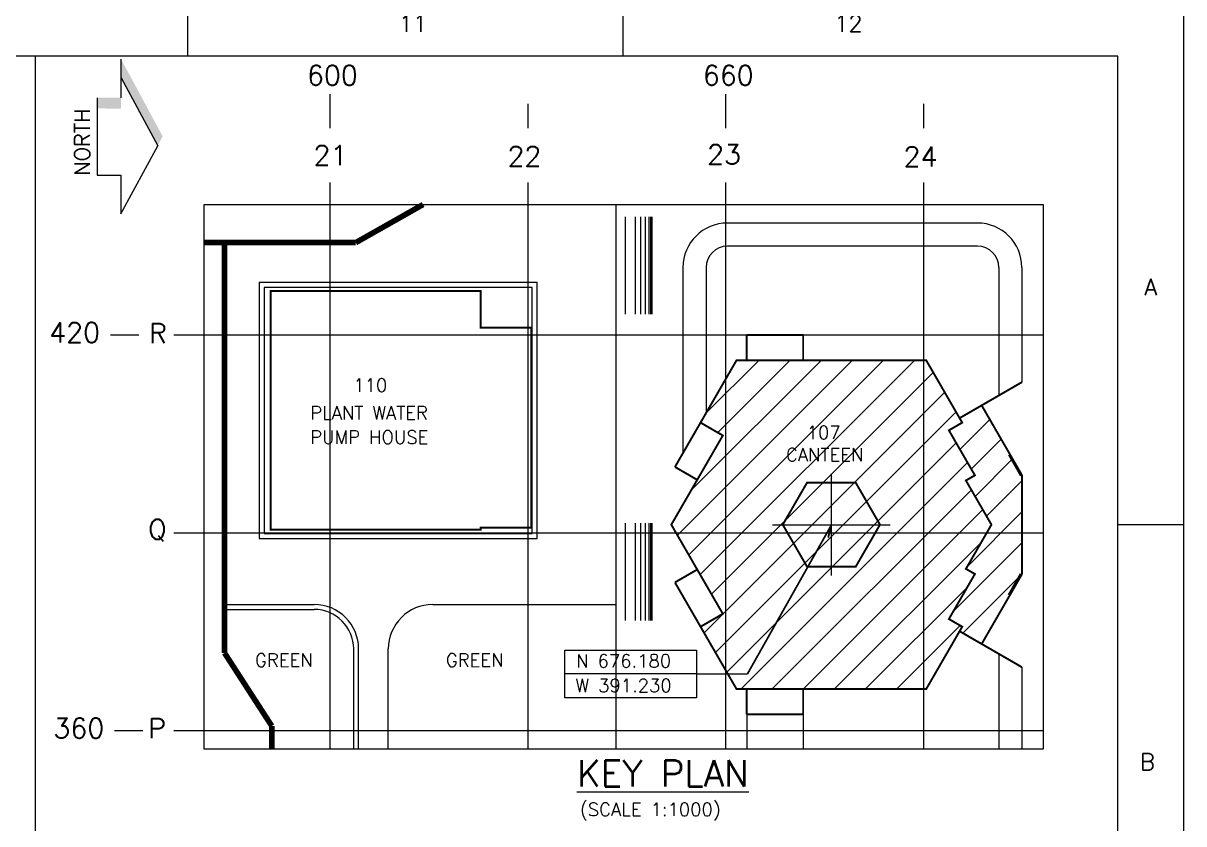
# Model space of a CAD drawing. Header units: millimetres. Extents: x 340192 to 549303, y -616317 to -538642.
# Drawn here: x 448066 to 461260, y -581247 to -572142 of the extents above; entities that cross this region are included whole.
import ezdxf
from ezdxf.enums import TextEntityAlignment as Align
from ezdxf.lldxf.tags import DXFTag

# ---------------------------------------------------------------- set-up
doc = ezdxf.new("R2010")
doc.units = ezdxf.units.MM
doc.header["$LTSCALE"] = 250
doc.header["$MEASUREMENT"] = 0
for name, color, linetype, lineweight in [('BUILDING', 6, 'Continuous', 0), ('CV-CB-CIVIL', 70, 'Continuous', 0), ('CV-CB-DIM', 2, 'Continuous', 0), ('CV-CB-GRID', 8, 'CENTER', 5), ('CV-CB-GRID TXT', 6, 'Continuous', 0), ('CV-CB-KEYPLAN', 25, 'Continuous', 0), ('CV-CB-SHADE', 25, 'Continuous', 0), ('CV-CB-TEXT', 3, 'Continuous', 0), ('LOGO_1', 7, 'Continuous', 0)]:
    doc.layers.add(name, color=color, linetype=linetype, lineweight=lineweight)
doc.styles.add('ROMANS', font='romans.shx')
doc.styles.add('SIMPLEX', font='romans.shx')
tags = doc.linetypes.add('CENTER', pattern=[2, 1.25, -0.25, 0.25, -0.25]).pattern_tags.tags
tags[10:11] = [DXFTag(74, 4), DXFTag(75, 0), DXFTag(340, '0'), DXFTag(46, 1.0), DXFTag(50, 0.0), DXFTag(44, 0.0), DXFTag(45, 0.0)]
tags[8:9] = [DXFTag(74, 4), DXFTag(75, 0), DXFTag(340, '0'), DXFTag(46, 1.0), DXFTag(50, 0.0), DXFTag(44, 0.0), DXFTag(45, 0.0)]
tags[6:7] = [DXFTag(74, 4), DXFTag(75, 0), DXFTag(340, '0'), DXFTag(46, 1.0), DXFTag(50, 0.0), DXFTag(44, 0.0), DXFTag(45, 0.0)]
tags[4:5] = [DXFTag(74, 4), DXFTag(75, 0), DXFTag(340, '0'), DXFTag(46, 1.0), DXFTag(50, 0.0), DXFTag(44, 0.0), DXFTag(45, 0.0)]
doc.dimstyles.new('CIVIL', dxfattribs={"dimtxt": 1, "dimasz": 0.0005, "dimexe": 50, "dimexo": 0, "dimgap": 50, "dimtad": 1, "dimdec": 0, "dimlfac": 0.001, "dimzin": 0, "dimdsep": 46, "dimtxsty": 'ROMANS', "dimblk": 'TICK', "dimcen": 0.09, "dimclrd": 2, "dimclre": 2, "dimclrt": 3, "dimadec": 0, "dimazin": 0, "dimtfac": 1, "dimtdec": 0, "dimtofl": 0, "dimtmove": 0, "dimatfit": 3, "dimldrblk": 'TICK', "dimfxl": 1, "dimfrac": 2, "dimtolj": 1, "dimtzin": 0, "dimarcsym": 0})

# ---------------------------------------------------------------- blocks, each defined once
blk = doc.blocks.new('TATA A1')
at = {"layer": 'LOGO_1', "color": 2, "linetype": 'Continuous', "ltscale": 0.023622}
for p, q in [((51750000, 44550000), (51750000, 43800000)), ((56700000, 44550000), (56700000, 43800000)), ((63075000, 0), (63075000, 44550000)), ((62325000, 38475000), (63075000, 38475000))]:
    blk.add_line(p, q, dxfattribs=at)
at = {"layer": 'LOGO_1', "color": 6, "linetype": 'Continuous', "ltscale": 0.023622}
for p, q in [((62325000, 43800000), (2250000, 43800000)), ((62325000, 750000), (62325000, 43800000))]:
    blk.add_line(p, q, dxfattribs=at)
at = {"layer": 'LOGO_1', "color": 4, "style": 'ROMANS'}
for s, p in [('11', (54152250, 44077496)), ('12', (59102250, 44077496))]:
    blk.add_text(s, height=187500, dxfattribs=at).set_placement(p)
at = {"layer": 'LOGO_1', "color": 4, "linetype": 'Continuous', "style": 'ROMANS'}
for s, p in [('A', (62700000, 41175000)), ('B', (62662500, 35775000))]:
    blk.add_text(s, height=187500, dxfattribs=at).set_placement(p, align=Align.MIDDLE_CENTER)
blk = doc.blocks.new('TICK')
at = {"color": 3}
blk.add_line((-289777.747, -77645.713), (0, 0), dxfattribs=at)

msp = doc.modelspace()

# ---------------------------------------------------------------- hatches: boundary and pattern name
at = {"layer": 'CV-CB-SHADE', "ltscale": 2}
h = msp.add_hatch(dxfattribs=at)
h.set_pattern_fill('ANSI31', color=1, style=0, pattern_type=2)
h.set_pattern_definition([(45, (342029.76, -583249.77), (-176.7767, 176.7767), [])])
h.paths.add_polyline_path([(456174.76, -575977.12), (455795.75, -576633.58), (455766.12, -576684.9), (456019.43, -576831.15), (455728.43, -577335.17), (455433.86, -577845.39), (455728.43, -578355.6), (456019.43, -578859.63), (455766.12, -579005.88), (455795.75, -579057.19), (456174.76, -579713.65), (456932.77, -579713.65), (457574.02, -579713.65), (458332.04, -579713.65), (458711.05, -579057.19), (458740.68, -579005.88), (458589.34, -578918.5), (458880.34, -578414.47), (458884.84, -578406.68), (458782.86, -578347.8), (459072.94, -577845.39), (458782.86, -577342.97), (458884.84, -577284.09), (458880.34, -577276.3), (458589.34, -576772.27), (458740.68, -576684.9), (458711.05, -576633.58), (458332.04, -575977.12), (457574.02, -575977.12), (456932.77, -575977.12), (456291.52, -575977.12)])
h = msp.add_hatch(dxfattribs=at)
h.set_pattern_fill('ANSI31', color=1, style=0, pattern_type=2)
h.set_pattern_definition([(45, (330007.22, -578064.52), (-176.7767, 176.7767), [])])
h.paths.add_polyline_path([(459419.18, -577281.1), (459282.39, -577044.17), (458961.77, -576488.83), (458711.05, -576633.58), (458740.68, -576684.9), (458589.34, -576772.27), (458880.34, -577276.3), (458884.84, -577284.09), (458782.86, -577342.97), (459072.94, -577845.39), (458782.86, -578347.8), (458884.84, -578406.68), (458880.34, -578414.47), (458589.34, -578918.5), (458740.68, -579005.88), (458711.05, -579057.19), (458961.77, -579201.94), (459282.39, -578646.6), (459419.2, -578409.63)])

# ---------------------------------------------------------------- linework, layer by layer
at = {"layer": 'BUILDING', "ltscale": 1.875, "const_width": 22.5, "elevation": -131.86, "flags": 128}
for points in [[(456291.52, -575687.62), (456291.52, -575977.12)], [(456291.52, -575687.62), (456932.77, -575687.62)], [(456932.77, -575687.62), (456932.77, -575977.12)], [(459419.16, -576224.76), (458711.05, -576633.58)], [(459282.39, -577044.17), (458961.77, -576488.83)], [(455475.12, -577188.92), (455795.75, -576633.58)], [(459282.39, -577044.17), (459419.18, -577281.1)], [(455476.42, -577189.67), (455728.43, -577335.17)], [(459419.18, -577281.1), (459419.2, -578409.63)], [(455476.42, -578501.1), (455728.43, -578355.6)], [(455475.12, -578501.85), (455795.75, -579057.19)], [(459282.39, -578646.6), (459419.2, -578409.63)], [(459282.39, -578646.6), (458961.77, -579201.94)], [(459419.23, -579466.05), (458711.05, -579057.19)], [(456291.52, -580003.15), (456291.52, -579713.65)], [(456932.77, -580003.15), (456932.77, -579713.65)], [(456291.52, -580003.15), (456932.77, -580003.15)]]:
    msp.add_lwpolyline(points, dxfattribs=at)
for points in [[(458740.68, -576684.9), (458711.05, -576633.58), (458332.04, -575977.12), (457574.02, -575977.12), (456932.77, -575977.12), (456174.76, -575977.12), (455795.75, -576633.58), (455766.12, -576684.9), (456019.43, -576831.15), (455728.43, -577335.17), (455433.86, -577845.39), (455728.43, -578355.6), (456019.43, -578859.63), (455766.12, -579005.88), (455795.75, -579057.19), (456174.76, -579713.65), (456932.77, -579713.65), (457574.02, -579713.65), (458332.04, -579713.65), (458711.05, -579057.19), (458740.68, -579005.88), (458589.34, -578918.5), (458880.34, -578414.47), (458884.84, -578406.68), (458782.86, -578347.8), (459072.94, -577845.39), (458782.86, -577342.97), (458884.84, -577284.09), (458880.34, -577276.3), (458589.34, -576772.27), (458740.68, -576684.9)], [(456700.86, -577845.39), (456977.13, -578323.9), (457529.67, -578323.9), (457805.94, -577845.39), (457529.67, -577366.87), (456977.13, -577366.87), (456700.86, -577845.39)]]:
    msp.add_lwpolyline(points, close=True, dxfattribs=at)
at = {"layer": 'CV-CB-CIVIL', "color": 3, "ltscale": 0.000963333}
for p, q in [((449178.9, -572990.7, 45.53), (449178.9, -572550.93, 45.53)), ((448907.58, -572990.7, 45.53), (448907.58, -573870.25, 45.53)), ((449176.59, -574310.03, 45.53), (449595.7, -573535.77, 45.53)), ((449176.59, -573870.25, 45.53), (449176.59, -574310.03, 45.53))]:
    msp.add_line(p, q, dxfattribs=at)
at = {"layer": 'CV-CB-CIVIL', "color": 3, "linetype": 'Continuous', "ltscale": 0.000963333}
for p, q in [((449178.9, -572761.52, 45.53), (449595.7, -573535.77, 45.53)), ((448905.43, -573870.25, 45.53), (449176.59, -573870.25, 45.53))]:
    msp.add_line(p, q, dxfattribs=at)
at = {"layer": 'CV-CB-CIVIL', "color": 6, "ltscale": 0.000963333, "extrusion": (0, 0, -1)}
for points in [[(-449595.7, -573535.77, -45.53), (-449652.1, -573429.95, -45.53), (-449178.9, -572761.52, -45.53), (-449178.9, -572550.93, -45.53)], [(-449178.9, -572990.7, -45.53), (-449178.77, -573112.86, -45.53), (-448907.74, -572990.7, -45.53), (-448907.42, -573111.82, -45.53)]]:
    msp.add_solid(points, dxfattribs=at)
at = {"layer": 'CV-CB-DIM', "ltscale": 2}
msp.add_line((455720.44, -579542.72, -131.86), (456300.9, -579542.72, -131.86), dxfattribs=at)
at = {"layer": 'CV-CB-GRID', "color": 8, "ltscale": 2}
for p, q in [((457253.4, -578423.9, -131.86), (457253.4, -577266.87, -131.86)), ((456585.39, -577845.39, -131.86), (457921.41, -577845.39, -131.86))]:
    msp.add_line(p, q, dxfattribs=at)
at = {"layer": 'CV-CB-GRID TXT', "linetype": 'Continuous'}
msp.add_line((448205.55, -590112.11, -232618.36), (448205.55, -572517.07, -232618.36), dxfattribs=at)
at = {"layer": 'CV-CB-KEYPLAN', "linetype": 'CENTER', "ltscale": 1.125}
for p, q in [((451554.94, -573334.87, -131.86), (451554.94, -572947.78, -131.86)), ((456054.94, -573334.87, -131.86), (456054.94, -572947.78, -131.86)), ((453804.94, -573334.87, -131.86), (453804.94, -573060.28, -131.86)), ((458304.94, -573334.87, -131.86), (458304.94, -573060.28, -131.86)), ((449057.79, -575687.62, -131.86), (449379.26, -575687.62, -131.86)), ((449105.79, -580187.62, -131.86), (449427.26, -580187.62, -131.86))]:
    msp.add_line(p, q, dxfattribs=at)
at = {"layer": 'CV-CB-KEYPLAN', "linetype": 'CENTER', "ltscale": 0.525}
for p, q in [((451554.94, -580399.96, -131.86), (451554.94, -573951.93, -131.86)), ((453804.94, -580399.96, -131.86), (453804.94, -573951.93, -131.86)), ((456054.94, -580399.96, -131.86), (456054.94, -573951.93, -131.86)), ((458304.94, -580399.96, -131.86), (458304.94, -573951.93, -131.86)), ((449779.03, -575687.62, -131.86), (459659.69, -575687.62, -131.86)), ((449779.03, -577937.62, -131.86), (459659.69, -577937.62, -131.86)), ((449779.03, -580187.62, -131.86), (459659.69, -580187.62, -131.86))]:
    msp.add_line(p, q, dxfattribs=at)
at = {"layer": 'CV-CB-KEYPLAN', "ltscale": 0.002953}
for p, q in [((454808.15, -580399.96, -131.86), (454808.15, -574204.29, -131.86)), ((459267.45, -577052.8, -131.86), (459404.24, -577289.73, -131.86)), ((459267.45, -578637.97, -131.86), (459404.26, -578401.01, -131.86)), ((456291.52, -580003.15, -131.86), (456291.66, -580399.96, -131.86)), ((456932.77, -580003.15, -131.86), (456932.91, -580399.96, -131.86))]:
    msp.add_line(p, q, dxfattribs=at)
at = {"layer": 'CV-CB-KEYPLAN', "ltscale": 8.5e-05}
for p, q in [((454908.04, -574343.1, 232401.32), (454908.04, -575450.78, 232401.32)), ((455024.34, -574343.1, 232401.32), (455024.34, -575450.78, 232401.32)), ((455081.66, -574343.1, 232401.32), (455081.66, -575450.78, 232401.32)), ((455134.9, -574343.1, 232401.32), (455134.9, -575450.78, 232401.32)), ((455177.55, -574343.1, 232401.32), (455177.55, -575450.78, 232401.32)), ((455196.53, -574343.1, 232401.32), (455196.53, -575450.78, 232401.32)), ((455212.3, -574343.1, 232401.32), (455212.3, -575450.78, 232401.32)), ((454908.04, -577827.52, 232401.32), (454908.04, -578935.2, 232401.32)), ((455024.34, -577827.52, 232401.32), (455024.34, -578935.2, 232401.32)), ((455081.66, -577827.52, 232401.32), (455081.66, -578935.2, 232401.32)), ((455134.9, -577827.52, 232401.32), (455134.9, -578935.2, 232401.32)), ((455177.55, -577827.52, 232401.32), (455177.55, -578935.2, 232401.32)), ((455196.53, -577827.52, 232401.32), (455196.53, -578935.2, 232401.32)), ((455212.3, -577827.52, 232401.32), (455212.3, -578935.2, 232401.32))]:
    msp.add_line(p, q, dxfattribs=at)
at = {"layer": 'CV-CB-KEYPLAN', "ltscale": 0.75}
for p, q in [((458912.9, -574414.74, -131.86), (456072.63, -574414.71, -131.86)), ((458912.89, -574677.24, -131.86), (456072.63, -574677.21, -131.86)), ((455566.38, -574920.96, -131.86), (455566.38, -577030.85, -131.86)), ((455828.88, -574920.96, -131.86), (455828.88, -576576.19, -131.86)), ((459156.63, -574920.99, -131.86), (459156.66, -576376.31, -131.86)), ((459419.13, -574920.99, -131.86), (459419.16, -576224.76, -131.86)), ((450748.69, -578002.86, -131.86), (453908.15, -578002.86, -131.86)), ((450354.94, -578752.86, -131.86), (451372.99, -578752.86, -131.86)), ((452722.99, -578752.86, -131.86), (454808.15, -578752.86, -131.86)), ((450354.94, -578809.11, -131.86), (451372.99, -578809.11, -131.86)), ((459156.72, -579314.5, -131.86), (459156.74, -580399.96, -131.86)), ((459419.23, -579466.05, -131.86), (459419.24, -580399.96, -131.86))]:
    msp.add_line(p, q, dxfattribs=at)
at = {"layer": 'CV-CB-KEYPLAN', "ltscale": 0.029528}
for p, q in [((451822.99, -580399.96, -131.86), (451822.99, -579259.11, -131.86)), ((451879.24, -580399.96, -131.86), (451879.24, -579259.11, -131.86)), ((452216.74, -580399.96, -131.86), (452216.74, -579259.11, -131.86))]:
    msp.add_line(p, q, dxfattribs=at)
at = {"layer": 'CV-CB-KEYPLAN', "linetype": 'Continuous', "ltscale": 37.5, "const_width": 63.75, "elevation": -131.86, "flags": 128}
for points in [[(451846.75, -574637.62), (452611.79, -574204.29)], [(450122.31, -574637.62), (451846.75, -574637.62)], [(450354.98, -574637.62), (450354.95, -579304.57)], [(450354.95, -579304.57), (450892.14, -580135.18)], [(450892.14, -580135.18), (450892.14, -580399.96)]]:
    msp.add_lwpolyline(points, dxfattribs=at)
at = {"layer": 'CV-CB-KEYPLAN', "linetype": 'Continuous', "ltscale": 0.0375, "const_width": 63.75, "elevation": -131.86, "flags": 128}
msp.add_lwpolyline([(450354.94, -574637.62), (450122.31, -574637.62)], dxfattribs=at)
at = {"layer": 'CV-CB-KEYPLAN', "ltscale": 1.875, "const_width": 22.5, "elevation": -131.86, "flags": 128}
msp.add_lwpolyline([(450879.94, -575186.53), (453264.94, -575186.53), (453264.94, -575606.53), (453842.44, -575606.53), (453842.44, -577880.46), (453264.94, -577880.46), (453264.94, -577901.53), (450879.94, -577901.53), (450879.94, -575186.53)], dxfattribs=at)
at = {"layer": 'CV-CB-KEYPLAN', "ltscale": 0.75}
for centre, radius, start, end in [((456072.63, -574920.96, -131.86), 506.25, 90, 180), ((458912.88, -574920.99, -131.86), 506.25, 0, 89.998353), ((456072.63, -574920.96, -131.86), 243.75, 90, 180), ((458912.88, -574920.99, -131.86), 243.75, 0, 89.998353), ((451372.99, -579259.11, -131.86), 506.25, 0, 90), ((452722.99, -579259.11, -131.86), 506.25, 90, 180), ((451372.99, -579259.11, -131.86), 450, 0, 90)]:
    msp.add_arc(centre, radius, start, end, dxfattribs=at)
at = {"layer": 'CV-CB-KEYPLAN', "ltscale": 7.5e-05}
msp.add_3dface([(450122.31, -574204.29, -131.86), (459659.69, -574204.29, -131.86), (459659.69, -580399.96, -131.86), (450122.31, -580399.96, -131.86)], dxfattribs=at)
at = {"layer": 'CV-CB-KEYPLAN', "ltscale": 0.75}
for points in [[(450748.69, -578002.86, -131.86), (453908.15, -578002.86, -131.86), (453908.15, -575091.81, -131.86), (450748.69, -575091.81, -131.86)], [(450804.94, -577946.61, -131.86), (453851.9, -577946.61, -131.86), (453851.9, -575148.06, -131.86), (450804.94, -575148.06, -131.86)]]:
    msp.add_3dface(points, dxfattribs=at)
at = {"layer": 'CV-CB-TEXT', "color": 2, "ltscale": 7.5e-05}
msp.add_line((455720.44, -579542.72, -131.86), (454223.36, -579542.72, -131.86), dxfattribs=at)
msp.add_3dface([(454223.36, -579272.64, -131.86), (455720.44, -579272.64, -131.86), (455720.44, -579812.79, -131.86), (454223.36, -579812.79, -131.86)], dxfattribs=at)

# ---------------------------------------------------------------- block references
at = {"layer": 'CV-CB-TEXT', "color": 1, "linetype": 'Continuous', "ltscale": 0.001, "xscale": 0.00099999997475, "yscale": 0.00099999997475, "zscale": 0.00099999997475}
msp.add_blockref('TATA A1', (398184.52, -616317.07, -232618.36), dxfattribs=at)

# ---------------------------------------------------------------- texts
at = {"layer": 'CV-CB-CIVIL', "color": 3, "style": 'ROMANS'}
msp.add_text('NORTH', height=173.4, rotation=90, dxfattribs=at).set_placement((448822.99, -573876.55, 78.41))
at = {"layer": 'CV-CB-CIVIL', "color": 6, "linetype": 'Continuous', "style": 'SIMPLEX'}
msp.add_text('%%uKEY PLAN%%U', height=300, dxfattribs=at).set_placement((455338.05, -580824.85, 58.79), align=Align.CENTER)
at = {"layer": 'CV-CB-KEYPLAN', "linetype": 'Continuous', "ltscale": 10, "style": 'ROMANS'}
for s, p in [('600', (451291.95, -572847.72, -131.86)), ('660', (455791.95, -572847.72, -131.86)), ('21', (451366.58, -573757.07, -131.86)), ('22', (453571.15, -573768.62, -131.86)), ('23', (455840.85, -573746.3, -131.86)), ('24', (458073.47, -573771.43, -131.86))]:
    msp.add_text(s, height=225, dxfattribs=at).set_placement(p)
for s, p in [('420', (448940.06, -575771.87, -131.86)), ('R', (449699.4, -575782.81, -131.86)), ('Q', (449697.79, -578010.39, -131.86)), ('360', (448988.06, -580271.87, -131.86)), ('P', (449689.44, -580274.59, -131.86))]:
    msp.add_text(s, height=225, dxfattribs=at).set_placement(p, align=Align.RIGHT)
at = {"layer": 'CV-CB-KEYPLAN', "style": 'ROMANS'}
for s, p in [('110', (451819.13, -576334.09, -131.86)), ('PLANT WATER', (451329.27, -576649.34, -131.86)), ('PUMP HOUSE', (451329.27, -576924.53, -131.86)), ('GREEN', (450701.71, -579460.3, -131.86)), ('GREEN', (452871.31, -579460.3, -131.86))]:
    msp.add_text(s, height=150, rotation=0.015, dxfattribs=at).set_placement(p)
at = {"layer": 'CV-CB-TEXT', "style": 'ROMANS'}
for s, p in [('107', (456973.21, -576872.6, -131.86)), ('CANTEEN', (456737.33, -577124.37, -131.86))]:
    msp.add_text(s, height=150, rotation=0.015, dxfattribs=at).set_placement(p)
at = {"layer": 'CV-CB-TEXT', "color": 4, "style": 'ROMANS'}
for s, p in [('N 676.180', (454351.39, -579470.55, -131.86)), ('W 391.230', (454344.97, -579750.33, -131.86))]:
    msp.add_text(s, height=150, rotation=0.015, dxfattribs=at).set_placement(p)
at = {"layer": 'CV-CB-TEXT', "lineweight": 0, "style": 'ROMANS'}
msp.add_text('(SCALE 1:1000)', height=150, dxfattribs=at).set_placement((454394.75, -581158.56, 0))

# ---------------------------------------------------------------- leaders
at = {"layer": 'CV-CB-DIM'}
msp.add_leader([(457253.4, -577845.39, -131.86), (456300.9, -579542.72, -131.86)], dimstyle='CIVIL', override={"dimasz": 0.0005, "dimclrd": 0}, dxfattribs=at)

doc.saveas('drawing.dxf')
